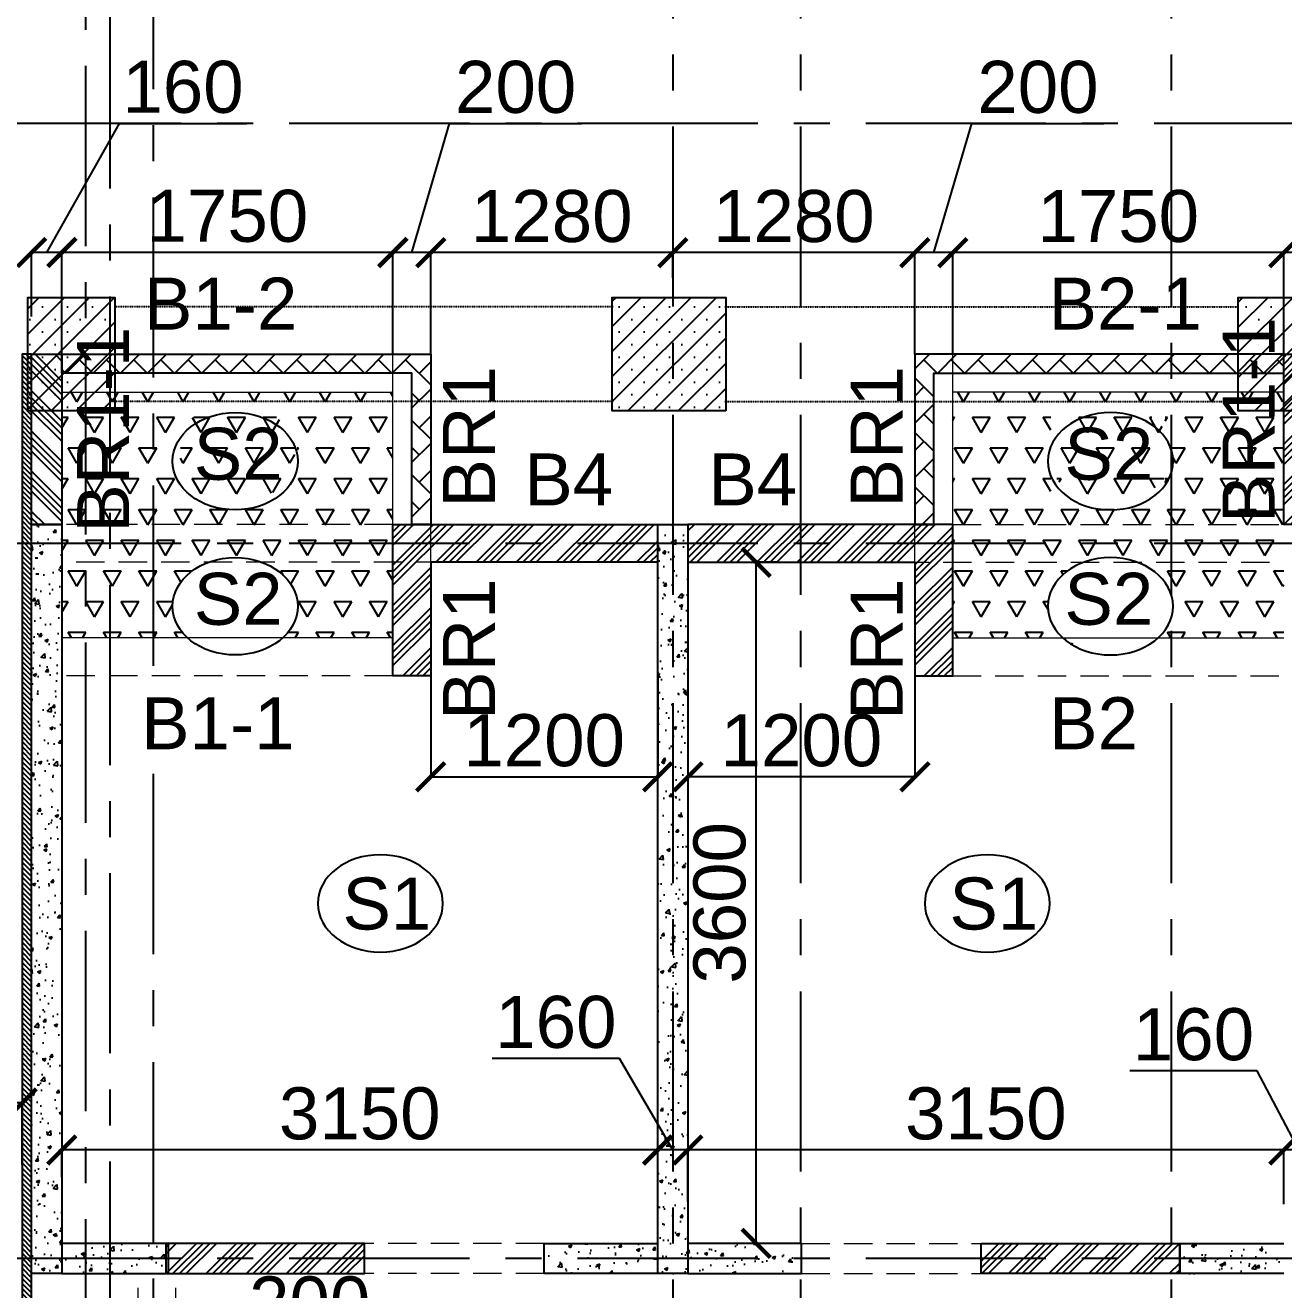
# Model space of a CAD drawing. Header units: inches. Extents: x 278200 to 407749, y -182622 to -96622.
# Drawn here: x 331106 to 337759, y -109990 to -103306 of the extents above; entities that cross this region are included whole.
import ezdxf

# ---------------------------------------------------------------- set-up
doc = ezdxf.new("R2010")
doc.units = ezdxf.units.IN
doc.header["$MEASUREMENT"] = 0
for name, pattern in [('CENTER', [50.8, 31.75, -6.35, 6.35, -6.35]), ('DASHED2', [9.525, 6.35, -3.175]), ('Hidden', [3, 2, -1])]:
    doc.linetypes.add(name, pattern=pattern)
for name, color, linetype in [('160 R.C. WALL HAT', 8, 'Continuous'), ('160 R.C.WALL', 6, 'Continuous'), ('2', 5, 'Continuous'), ('AR-Column', 40, 'Continuous'), ('AR-Hidden', 251, 'DASHED2'), ('BAL. PARAPET WALL', 4, 'Continuous'), ('BEAM TEXT', 4, 'Continuous'), ('DIM', 251, 'Continuous'), ('GRID', 8, 'CENTER'), ('NON S.WALL HATCH', 8, 'Continuous'), ('NON STRUC R.C.WALL', 6, 'Continuous'), ('NON.STRUC.R.C.WALLS', 1, 'Continuous'), ('PARAPET WALL', 4, 'Continuous'), ('SUNKEN', 8, 'Continuous')]:
    doc.layers.add(name, color=color, linetype=linetype)
for name, color, linetype, lineweight in [('BEAMS', 3, 'Continuous', 0), ('SLAB CIR', 1, 'Continuous', 25), ('SLAB TXT', 3, 'Continuous', 0)]:
    doc.layers.add(name, color=color, linetype=linetype, lineweight=lineweight)
doc.styles.add('T200', font='sanss___.ttf', dxfattribs={"height": 275})
doc.styles.add('T300', font='sanss___.ttf', dxfattribs={"height": 350})
doc.dimstyles.new('T 200', dxfattribs={"dimtxt": 275, "dimasz": 150, "dimexe": 1, "dimexo": 0, "dimgap": 50, "dimtad": 1, "dimdec": 0, "dimrnd": 5, "dimdsep": 46, "dimtxsty": 'T200', "dimblk": 'ARCHTICK', "dimcen": 2.5, "dimdle": 1, "dimclrd": 5, "dimclre": 253, "dimclrt": 1, "dimadec": 0, "dimazin": 0, "dimtfac": 1, "dimtdec": 0, "dimtmove": 2, "dimatfit": 3, "dimfxl": 0, "dimarcsym": 0})
pattern_1 = [(60, (2581941.19, -332303.54), (-93.75, 162.379763), [93.75, -93.75]), (120, (2581941.19, -332303.54), (-187.5, 1e-07), [93.75, -93.75]), (0, (2581894.31, -332222.35), (93.75, 162.379763), [93.75, -93.75])]
pattern_2 = [(45, (2626358.34, -227125.94), (-106.066017, 106.066017), []), (45, (2626393.7, -227125.94), (-106.066017, 106.066017), []), (45, (2626429.05, -227125.94), (-106.066017, 106.066017), []), (45, (2626464.41, -227125.94), (-106.066017, 106.066017), [])]
pattern_3 = [(50, (2464819.82, 125850.9), (179.315046, -15.688034), [18.75, -206.25]), (355, (2464819.82, 125850.9), (-34.687833, 188.048033), [15, -165]), (100.451444, (2464834.76, 125849.6), (144.627212, 172.359998), [15.935048, -175.285528]), (46.1842, (2464819.82, 125900.9), (266.810333, -41.37982), [28.125, -309.375]), (96.635635, (2464842.05, 125897.46), (233.665486, 243.52965), [23.902586, -262.92844]), (351.184164, (2464819.82, 125900.9), (233.665486, 243.52965), [22.5, -247.5]), (21, (2464844.82, 125888.4), (149.226763, -100.654723), [18.75, -206.25]), (326, (2464844.82, 125888.4), (60.828833, 181.287511), [15, -165]), (71.451445, (2464857.25, 125880.02), (210.055594, 80.632788), [15.935047, -175.285528]), (37.5, (2464819.816, 125850.906), (3.0399638, 83.2234635), [0, -163, 0, -167.5, 0, -165.625]), (7.5, (2464819.82, 125850.91), (65.7673844, 98.602928), [0, -95.5, 0, -159.25, 0, -63.125]), (327.5, (2464764.066, 125850.906), (133.455609, -5.638718), [0, -62.5, 0, -195, 0, -258.75]), (317.5, (2464739.07, 125850.91), (145.7965423, 25.0262456), [0, -81.25, 0, -129.5, 0, -183.75])]
pattern_4 = [(45, (-132245.64, 75915.45), (-66.29126, 66.29126), []), (45, (-132179.35, 75915.45), (-66.29126, 66.29126), [0, -93.75])]

# ---------------------------------------------------------------- blocks, each defined once
blk = doc.blocks.new('_ARCHTICK')
at = {"color": 0, "linetype": 'ByBlock', "const_width": 0.15}
blk.add_lwpolyline([(-0.5, -0.5), (0.5, 0.5)], dxfattribs=at)
blk = doc.blocks.new('*D11')
at = {"layer": 'Defpoints', "color": 0}
for p in [(330929.3, -109002.9), (330929.3, -109345.9, 14.7), (331089.3, -109331.7, 14.7)]:
    blk.add_point(p, dxfattribs=at)
at = {"layer": 'DIM', "color": 5, "lineweight": -2}
for p, q in [((331009.3, -109002.9), (330733.1, -109603.8)), ((331090.3, -109002.9), (330928.3, -109002.9)), ((330733.1, -109603.8), (330060.8, -109603.8))]:
    blk.add_line(p, q, dxfattribs=at)
at = {"layer": 'DIM', "color": 253, "lineweight": -2}
for p, q in [((330929.3, -109345.9), (330929.3, -109001.9)), ((331089.3, -109331.7), (331089.3, -109001.9))]:
    blk.add_line(p, q, dxfattribs=at)
at = {"layer": 'DIM', "color": 5, "lineweight": -2, "xscale": 150, "yscale": 150, "zscale": 150, "rotation": 180}
blk.add_blockref('_ARCHTICK', (330929.3, -109002.9), dxfattribs=at)
at = {"layer": 'DIM', "color": 5, "lineweight": -2, "xscale": 150, "yscale": 150, "zscale": 150}
blk.add_blockref('_ARCHTICK', (331089.3, -109002.9), dxfattribs=at)
at = {"layer": 'DIM', "color": 1, "insert": (330397, -109412), "char_height": 275, "attachment_point": 5, "style": 'T200'}
blk.add_mtext('160', dxfattribs=at)
blk = doc.blocks.new('*D308')
at = {"layer": 'Defpoints', "color": 0}
for p in [(337759.3, -109251.4), (337759.3, -109538.5, 14.7), (337919.3, -109538.5, 14.7)]:
    blk.add_point(p, dxfattribs=at)
at = {"layer": 'DIM', "color": 5, "lineweight": -2}
for p, q in [((337618.2, -108833), (336946, -108833)), ((337839.3, -109251.4), (337618.2, -108833)), ((337920.3, -109251.4), (337758.3, -109251.4))]:
    blk.add_line(p, q, dxfattribs=at)
at = {"layer": 'DIM', "color": 253, "lineweight": -2}
for p, q in [((337759.3, -109538.5), (337759.3, -109250.4)), ((337919.3, -109538.5), (337919.3, -109250.4))]:
    blk.add_line(p, q, dxfattribs=at)
at = {"layer": 'DIM', "color": 5, "lineweight": -2, "xscale": 150, "yscale": 150, "zscale": 150, "rotation": 180}
blk.add_blockref('_ARCHTICK', (337759.3, -109251.4), dxfattribs=at)
at = {"layer": 'DIM', "color": 5, "lineweight": -2, "xscale": 150, "yscale": 150, "zscale": 150}
blk.add_blockref('_ARCHTICK', (337919.3, -109251.4), dxfattribs=at)
at = {"layer": 'DIM', "color": 1, "insert": (337282.1, -108641.2), "char_height": 275, "attachment_point": 5, "style": 'T200'}
blk.add_mtext('160', dxfattribs=at)
blk = doc.blocks.new('*D309')
at = {"layer": 'Defpoints', "color": 0}
for p in [(334609.3, -109251.4), (334609.3, -109523.6, 14.7), (337759.3, -109538.5, 14.7)]:
    blk.add_point(p, dxfattribs=at)
at = {"layer": 'DIM', "color": 5, "lineweight": -2}
blk.add_line((337760.3, -109251.4), (334608.3, -109251.4), dxfattribs=at)
at = {"layer": 'DIM', "color": 253, "lineweight": -2}
for p, q in [((334609.3, -109523.6), (334609.3, -109250.4)), ((337759.3, -109538.5), (337759.3, -109250.4))]:
    blk.add_line(p, q, dxfattribs=at)
at = {"layer": 'DIM', "color": 5, "lineweight": -2, "xscale": 150, "yscale": 150, "zscale": 150, "rotation": 180}
blk.add_blockref('_ARCHTICK', (334609.3, -109251.4), dxfattribs=at)
at = {"layer": 'DIM', "color": 5, "lineweight": -2, "xscale": 150, "yscale": 150, "zscale": 150}
blk.add_blockref('_ARCHTICK', (337759.3, -109251.4), dxfattribs=at)
at = {"layer": 'DIM', "color": 1, "insert": (336184.3, -109059.5), "char_height": 275, "attachment_point": 5, "style": 'T200'}
blk.add_mtext('3150', dxfattribs=at)
blk = doc.blocks.new('*D310')
at = {"layer": 'Defpoints', "color": 0}
for p in [(334449.3, -109251.4), (334449.3, -109538.6, 14.7), (334609.3, -109523.6, 14.7)]:
    blk.add_point(p, dxfattribs=at)
at = {"layer": 'DIM', "color": 5, "lineweight": -2}
for p, q in [((334247.2, -108767.9), (333575, -108767.9)), ((334529.3, -109251.4), (334247.2, -108767.9)), ((334610.3, -109251.4), (334448.3, -109251.4))]:
    blk.add_line(p, q, dxfattribs=at)
at = {"layer": 'DIM', "color": 253, "lineweight": -2}
for p, q in [((334449.3, -109538.6), (334449.3, -109250.4)), ((334609.3, -109523.6), (334609.3, -109250.4))]:
    blk.add_line(p, q, dxfattribs=at)
at = {"layer": 'DIM', "color": 5, "lineweight": -2, "xscale": 150, "yscale": 150, "zscale": 150, "rotation": 180}
blk.add_blockref('_ARCHTICK', (334449.3, -109251.4), dxfattribs=at)
at = {"layer": 'DIM', "color": 5, "lineweight": -2, "xscale": 150, "yscale": 150, "zscale": 150}
blk.add_blockref('_ARCHTICK', (334609.3, -109251.4), dxfattribs=at)
at = {"layer": 'DIM', "color": 1, "insert": (333911.1, -108576.1), "char_height": 275, "attachment_point": 5, "style": 'T200'}
blk.add_mtext('160', dxfattribs=at)
blk = doc.blocks.new('*D312')
at = {"layer": 'Defpoints', "color": 0}
for p in [(334969.4, -106144.9), (335079.4, -106144.9, 14.7), (335079.4, -109744.9, 14.7)]:
    blk.add_point(p, dxfattribs=at)
at = {"layer": 'DIM', "color": 253, "lineweight": -2}
for p, q in [((335079.4, -106144.9), (334968.4, -106144.9)), ((335079.4, -109744.9), (334968.4, -109744.9))]:
    blk.add_line(p, q, dxfattribs=at)
at = {"layer": 'DIM', "color": 5, "lineweight": -2}
blk.add_line((334969.4, -109745.9), (334969.4, -106143.9), dxfattribs=at)
at = {"layer": 'DIM', "color": 5, "lineweight": -2, "xscale": 150, "yscale": 150, "zscale": 150}
for p, rotation in [((334969.4, -106144.9), 90), ((334969.4, -109744.9), 270)]:
    blk.add_blockref('_ARCHTICK', p, dxfattribs=dict(at, rotation=rotation))
at = {"layer": 'DIM', "color": 1, "insert": (334777.6, -107944.9), "char_height": 275, "attachment_point": 5, "rotation": 90, "style": 'T200'}
blk.add_mtext('3600', dxfattribs=at)
blk = doc.blocks.new('*D431')
at = {"layer": 'Defpoints', "color": 0}
for p in [(331702.3, -110515.5), (331902.3, -110495.3, 14.7), (331702.3, -110596.2, 14.7)]:
    blk.add_point(p, dxfattribs=at)
at = {"layer": 'DIM', "color": 5, "lineweight": -2}
for p, q in [((331802.3, -110515.5), (332260.2, -110250.9)), ((332260.2, -110250.9), (332958.5, -110250.9)), ((331903.3, -110515.5), (331701.3, -110515.5))]:
    blk.add_line(p, q, dxfattribs=at)
at = {"layer": 'DIM', "color": 253, "lineweight": -2}
for p, q in [((331702.3, -110596.2), (331702.3, -110514.5)), ((331902.3, -110495.3), (331902.3, -110516.5))]:
    blk.add_line(p, q, dxfattribs=at)
at = {"layer": 'DIM', "color": 5, "lineweight": -2, "xscale": 150, "yscale": 150, "zscale": 150, "rotation": 180}
blk.add_blockref('_ARCHTICK', (331702.3, -110515.5), dxfattribs=at)
at = {"layer": 'DIM', "color": 5, "lineweight": -2, "xscale": 150, "yscale": 150, "zscale": 150}
blk.add_blockref('_ARCHTICK', (331902.3, -110515.5), dxfattribs=at)
at = {"layer": 'DIM', "color": 1, "insert": (332609.4, -110059.2), "char_height": 275, "attachment_point": 5, "style": 'T200'}
blk.add_mtext('200', dxfattribs=at)
blk = doc.blocks.new('*D460')
at = {"layer": 'Defpoints', "color": 0}
for p in [(337759.3, -104507.8), (337759.3, -105044.9, 14.7), (337919.3, -105044.9, 14.7)]:
    blk.add_point(p, dxfattribs=at)
at = {"layer": 'DIM', "color": 5, "lineweight": -2}
for p, q in [((337839.3, -104507.8), (337900.6, -103825)), ((337900.6, -103825), (338572.9, -103825)), ((337920.3, -104507.8), (337758.3, -104507.8))]:
    blk.add_line(p, q, dxfattribs=at)
at = {"layer": 'DIM', "color": 253, "lineweight": -2}
for p, q in [((337759.3, -105044.9), (337759.3, -104506.8)), ((337919.3, -105044.9), (337919.3, -104506.8))]:
    blk.add_line(p, q, dxfattribs=at)
at = {"layer": 'DIM', "color": 5, "lineweight": -2, "xscale": 150, "yscale": 150, "zscale": 150, "rotation": 180}
blk.add_blockref('_ARCHTICK', (337759.3, -104507.8), dxfattribs=at)
at = {"layer": 'DIM', "color": 5, "lineweight": -2, "xscale": 150, "yscale": 150, "zscale": 150}
blk.add_blockref('_ARCHTICK', (337919.3, -104507.8), dxfattribs=at)
at = {"layer": 'DIM', "color": 1, "insert": (338236.7, -103633.2), "char_height": 275, "attachment_point": 5, "style": 'T200'}
blk.add_mtext('160', dxfattribs=at)
blk = doc.blocks.new('*D461')
at = {"layer": 'Defpoints', "color": 0}
for p in [(336009.3, -104507.8), (336009.3, -105044.9, 14.7), (337759.3, -105044.9, 14.7)]:
    blk.add_point(p, dxfattribs=at)
at = {"layer": 'DIM', "color": 5, "lineweight": -2}
blk.add_line((337760.3, -104507.8), (336008.3, -104507.8), dxfattribs=at)
at = {"layer": 'DIM', "color": 253, "lineweight": -2}
for p, q in [((336009.3, -105044.9), (336009.3, -104506.8)), ((337759.3, -105044.9), (337759.3, -104506.8))]:
    blk.add_line(p, q, dxfattribs=at)
at = {"layer": 'DIM', "color": 5, "lineweight": -2, "xscale": 150, "yscale": 150, "zscale": 150, "rotation": 180}
blk.add_blockref('_ARCHTICK', (336009.3, -104507.8), dxfattribs=at)
at = {"layer": 'DIM', "color": 5, "lineweight": -2, "xscale": 150, "yscale": 150, "zscale": 150}
blk.add_blockref('_ARCHTICK', (337759.3, -104507.8), dxfattribs=at)
at = {"layer": 'DIM', "color": 1, "insert": (336884.3, -104316.1), "char_height": 275, "attachment_point": 5, "style": 'T200'}
blk.add_mtext('1750', dxfattribs=at)
blk = doc.blocks.new('*D462')
at = {"layer": 'Defpoints', "color": 0}
for p in [(335809.3, -104507.8), (335809.3, -105044.9, 14.7), (336009.3, -105044.9, 14.7)]:
    blk.add_point(p, dxfattribs=at)
at = {"layer": 'DIM', "color": 5, "lineweight": -2}
for p, q in [((335909.3, -104507.8), (336110.7, -103825)), ((336110.7, -103825), (336809, -103825)), ((336010.3, -104507.8), (335808.3, -104507.8))]:
    blk.add_line(p, q, dxfattribs=at)
at = {"layer": 'DIM', "color": 253, "lineweight": -2}
for p, q in [((335809.3, -105044.9), (335809.3, -104506.8)), ((336009.3, -105044.9), (336009.3, -104506.8))]:
    blk.add_line(p, q, dxfattribs=at)
at = {"layer": 'DIM', "color": 5, "lineweight": -2, "xscale": 150, "yscale": 150, "zscale": 150, "rotation": 180}
blk.add_blockref('_ARCHTICK', (335809.3, -104507.8), dxfattribs=at)
at = {"layer": 'DIM', "color": 5, "lineweight": -2, "xscale": 150, "yscale": 150, "zscale": 150}
blk.add_blockref('_ARCHTICK', (336009.3, -104507.8), dxfattribs=at)
at = {"layer": 'DIM', "color": 1, "insert": (336459.9, -103633.4), "char_height": 275, "attachment_point": 5, "style": 'T200'}
blk.add_mtext('200', dxfattribs=at)
blk = doc.blocks.new('*D463')
at = {"layer": 'Defpoints', "color": 0}
for p in [(334529.3, -104507.8), (334529.3, -104641.8, 14.7), (335809.3, -105044.9, 14.7)]:
    blk.add_point(p, dxfattribs=at)
at = {"layer": 'DIM', "color": 5, "lineweight": -2}
blk.add_line((335810.3, -104507.8), (334528.3, -104507.8), dxfattribs=at)
at = {"layer": 'DIM', "color": 253, "lineweight": -2}
for p, q in [((334529.3, -104641.8), (334529.3, -104506.8)), ((335809.3, -105044.9), (335809.3, -104506.8))]:
    blk.add_line(p, q, dxfattribs=at)
at = {"layer": 'DIM', "color": 5, "lineweight": -2, "xscale": 150, "yscale": 150, "zscale": 150, "rotation": 180}
blk.add_blockref('_ARCHTICK', (334529.3, -104507.8), dxfattribs=at)
at = {"layer": 'DIM', "color": 5, "lineweight": -2, "xscale": 150, "yscale": 150, "zscale": 150}
blk.add_blockref('_ARCHTICK', (335809.3, -104507.8), dxfattribs=at)
at = {"layer": 'DIM', "color": 1, "insert": (335169.3, -104316.1), "char_height": 275, "attachment_point": 5, "style": 'T200'}
blk.add_mtext('1280', dxfattribs=at)
blk = doc.blocks.new('*D464')
at = {"layer": 'Defpoints', "color": 0}
for p in [(333249.3, -104507.8), (334529.3, -104641.8, 14.7), (333249.3, -105044.9, 14.7)]:
    blk.add_point(p, dxfattribs=at)
at = {"layer": 'DIM', "color": 5, "lineweight": -2}
blk.add_line((334530.3, -104507.8), (333248.3, -104507.8), dxfattribs=at)
at = {"layer": 'DIM', "color": 253, "lineweight": -2}
for p, q in [((333249.3, -105044.9), (333249.3, -104506.8)), ((334529.3, -104641.8), (334529.3, -104506.8))]:
    blk.add_line(p, q, dxfattribs=at)
at = {"layer": 'DIM', "color": 5, "lineweight": -2, "xscale": 150, "yscale": 150, "zscale": 150, "rotation": 180}
blk.add_blockref('_ARCHTICK', (333249.3, -104507.8), dxfattribs=at)
at = {"layer": 'DIM', "color": 5, "lineweight": -2, "xscale": 150, "yscale": 150, "zscale": 150}
blk.add_blockref('_ARCHTICK', (334529.3, -104507.8), dxfattribs=at)
at = {"layer": 'DIM', "color": 1, "insert": (333889.3, -104316.1), "char_height": 275, "attachment_point": 5, "style": 'T200'}
blk.add_mtext('1280', dxfattribs=at)
blk = doc.blocks.new('*D465')
at = {"layer": 'Defpoints', "color": 0}
for p in [(333049.3, -104507.8), (333049.3, -105044.9, 14.7), (333249.3, -105044.9, 14.7)]:
    blk.add_point(p, dxfattribs=at)
at = {"layer": 'DIM', "color": 5, "lineweight": -2}
for p, q in [((333149.3, -104507.8), (333349.1, -103825)), ((333349.1, -103825), (334047.4, -103825)), ((333250.3, -104507.8), (333048.3, -104507.8))]:
    blk.add_line(p, q, dxfattribs=at)
at = {"layer": 'DIM', "color": 253, "lineweight": -2}
for p, q in [((333049.3, -105044.9), (333049.3, -104506.8)), ((333249.3, -105044.9), (333249.3, -104506.8))]:
    blk.add_line(p, q, dxfattribs=at)
at = {"layer": 'DIM', "color": 5, "lineweight": -2, "xscale": 150, "yscale": 150, "zscale": 150, "rotation": 180}
blk.add_blockref('_ARCHTICK', (333049.3, -104507.8), dxfattribs=at)
at = {"layer": 'DIM', "color": 5, "lineweight": -2, "xscale": 150, "yscale": 150, "zscale": 150}
blk.add_blockref('_ARCHTICK', (333249.3, -104507.8), dxfattribs=at)
at = {"layer": 'DIM', "color": 1, "insert": (333698.2, -103633.4), "char_height": 275, "attachment_point": 5, "style": 'T200'}
blk.add_mtext('200', dxfattribs=at)
blk = doc.blocks.new('*D468')
at = {"layer": 'Defpoints', "color": 0}
for p in [(331299.3, -109251.4), (331299.3, -109394.5, 14.7), (334449.3, -109394.5)]:
    blk.add_point(p, dxfattribs=at)
at = {"layer": 'DIM', "color": 5, "lineweight": -2}
blk.add_line((334450.3, -109251.4), (331298.3, -109251.4), dxfattribs=at)
at = {"layer": 'DIM', "color": 253, "lineweight": -2}
for p, q in [((331299.3, -109394.5), (331299.3, -109250.4)), ((334449.3, -109394.5), (334449.3, -109250.4))]:
    blk.add_line(p, q, dxfattribs=at)
at = {"layer": 'DIM', "color": 5, "lineweight": -2, "xscale": 150, "yscale": 150, "zscale": 150, "rotation": 180}
blk.add_blockref('_ARCHTICK', (331299.3, -109251.4), dxfattribs=at)
at = {"layer": 'DIM', "color": 5, "lineweight": -2, "xscale": 150, "yscale": 150, "zscale": 150}
blk.add_blockref('_ARCHTICK', (334449.3, -109251.4), dxfattribs=at)
at = {"layer": 'DIM', "color": 1, "insert": (332874.3, -109059.5), "char_height": 275, "attachment_point": 5, "style": 'T200'}
blk.add_mtext('3150', dxfattribs=at)
blk = doc.blocks.new('*D557')
at = {"layer": 'Defpoints', "color": 0}
for p in [(331299.3, -104506.8), (333049.3, -104699.7), (331299.3, -105044.9, 14.7)]:
    blk.add_point(p, dxfattribs=at)
at = {"layer": 'DIM', "color": 5, "lineweight": -2}
blk.add_line((333050.3, -104506.8), (331298.3, -104506.8), dxfattribs=at)
at = {"layer": 'DIM', "color": 253, "lineweight": -2}
for p, q in [((331299.3, -105044.9), (331299.3, -104505.8)), ((333049.3, -104699.7), (333049.3, -104505.8))]:
    blk.add_line(p, q, dxfattribs=at)
at = {"layer": 'DIM', "color": 5, "lineweight": -2, "xscale": 150, "yscale": 150, "zscale": 150, "rotation": 180}
blk.add_blockref('_ARCHTICK', (331299.3, -104506.8), dxfattribs=at)
at = {"layer": 'DIM', "color": 5, "lineweight": -2, "xscale": 150, "yscale": 150, "zscale": 150}
blk.add_blockref('_ARCHTICK', (333049.3, -104506.8), dxfattribs=at)
at = {"layer": 'DIM', "color": 1, "insert": (332174.3, -104315.1), "char_height": 275, "attachment_point": 5, "style": 'T200'}
blk.add_mtext('1750', dxfattribs=at)
blk = doc.blocks.new('*D558')
at = {"layer": 'Defpoints', "color": 0}
for p in [(331139.3, -104506.8), (331139.3, -104844.9, -14.7), (331299.3, -105044.9, 14.7)]:
    blk.add_point(p, dxfattribs=at)
at = {"layer": 'DIM', "color": 5, "lineweight": -2}
for p, q in [((331219.3, -104506.8), (331603.5, -103825)), ((331603.5, -103825), (332275.7, -103825)), ((331300.3, -104506.8), (331138.3, -104506.8))]:
    blk.add_line(p, q, dxfattribs=at)
at = {"layer": 'DIM', "color": 253, "lineweight": -2}
for p, q in [((331139.3, -104844.9), (331139.3, -104505.8)), ((331299.3, -105044.9), (331299.3, -104505.8))]:
    blk.add_line(p, q, dxfattribs=at)
at = {"layer": 'DIM', "color": 5, "lineweight": -2, "xscale": 150, "yscale": 150, "zscale": 150, "rotation": 180}
blk.add_blockref('_ARCHTICK', (331139.3, -104506.8), dxfattribs=at)
at = {"layer": 'DIM', "color": 5, "lineweight": -2, "xscale": 150, "yscale": 150, "zscale": 150}
blk.add_blockref('_ARCHTICK', (331299.3, -104506.8), dxfattribs=at)
at = {"layer": 'DIM', "color": 1, "insert": (331939.6, -103633.2), "char_height": 275, "attachment_point": 5, "style": 'T200'}
blk.add_mtext('160', dxfattribs=at)
blk = doc.blocks.new('*D792')
at = {"layer": 'Defpoints', "color": 0}
for p in [(333249.3, -106744.9, 14.7), (334449.3, -106744.9, 14.7), (334449.3, -107278.7)]:
    blk.add_point(p, dxfattribs=at)
at = {"layer": 'DIM', "color": 253, "lineweight": -2}
for p, q in [((333249.3, -106744.9), (333249.3, -107279.7)), ((334449.3, -106744.9), (334449.3, -107279.7))]:
    blk.add_line(p, q, dxfattribs=at)
at = {"layer": 'DIM', "color": 5, "lineweight": -2}
blk.add_line((333248.3, -107278.7), (334450.3, -107278.7), dxfattribs=at)
at = {"layer": 'DIM', "color": 5, "lineweight": -2, "xscale": 150, "yscale": 150, "zscale": 150, "rotation": 180}
blk.add_blockref('_ARCHTICK', (333249.3, -107278.7), dxfattribs=at)
at = {"layer": 'DIM', "color": 5, "lineweight": -2, "xscale": 150, "yscale": 150, "zscale": 150}
blk.add_blockref('_ARCHTICK', (334449.3, -107278.7), dxfattribs=at)
at = {"layer": 'DIM', "color": 1, "insert": (333849.3, -107087.1), "char_height": 275, "attachment_point": 5, "style": 'T200'}
blk.add_mtext('1200', dxfattribs=at)
blk = doc.blocks.new('*D793')
at = {"layer": 'Defpoints', "color": 0}
for p in [(334609.3, -106744.9, 14.7), (335809.3, -106744.9, 14.7), (334609.3, -107278.7)]:
    blk.add_point(p, dxfattribs=at)
at = {"layer": 'DIM', "color": 253, "lineweight": -2}
for p, q in [((334609.3, -106744.9), (334609.3, -107279.7)), ((335809.3, -106744.9), (335809.3, -107279.7))]:
    blk.add_line(p, q, dxfattribs=at)
at = {"layer": 'DIM', "color": 5, "lineweight": -2}
blk.add_line((335810.3, -107278.7), (334608.3, -107278.7), dxfattribs=at)
at = {"layer": 'DIM', "color": 5, "lineweight": -2, "xscale": 150, "yscale": 150, "zscale": 150, "rotation": 180}
blk.add_blockref('_ARCHTICK', (334609.3, -107278.7), dxfattribs=at)
at = {"layer": 'DIM', "color": 5, "lineweight": -2, "xscale": 150, "yscale": 150, "zscale": 150}
blk.add_blockref('_ARCHTICK', (335809.3, -107278.7), dxfattribs=at)
at = {"layer": 'DIM', "color": 1, "insert": (335209.3, -107087.1), "char_height": 275, "attachment_point": 5, "style": 'T200'}
blk.add_mtext('1200', dxfattribs=at)
blk = doc.blocks.new('A$C02A55DAE')
at = {"layer": 'NON S.WALL HATCH'}
h = blk.add_hatch(dxfattribs=at)
h.set_pattern_fill('SACNCR', color=256, scale=1000)
h.set_pattern_definition(pattern_4)
h.paths.add_polyline_path([(46318.6, 600), (45858.6, 600), (45858.6, 1200), (46318.6, 1200)])
h = blk.add_hatch(dxfattribs=at)
h.set_pattern_fill('SACNCR', color=256, scale=1000)
h.set_pattern_definition(pattern_4)
h.paths.add_polyline_path([(49548.6, 600), (48948.6, 600), (48948.6, 1200), (49548.6, 1200)])
h = blk.add_hatch(dxfattribs=at)
h.set_pattern_fill('SACNCR', color=256, scale=1000)
h.set_pattern_definition(pattern_4)
h.paths.add_polyline_path([(52858.6, 600), (52258.6, 600), (52258.6, 1200), (52858.6, 1200)])
at = {"layer": 'AR-Column', "color": 4, "elevation": -29.5}
for points in [[(46318.6, 600), (45858.6, 600), (45858.6, 1200), (46318.6, 1200)], [(49548.6, 600), (48948.6, 600), (48948.6, 1200), (49548.6, 1200)], [(52858.6, 600), (52258.6, 600), (52258.6, 1200), (52858.6, 1200)]]:
    blk.add_lwpolyline(points, close=True, dxfattribs=at)
at = {"layer": 'AR-Hidden', "ltscale": 0.009}
for p, q in [((48954.7, 1150, -29.5), (46318.6, 1150, -29.5)), ((49542.5, 1150, -29.5), (52252.5, 1150, -29.5)), ((48954.7, 650, -29.5), (46318.6, 650, -29.5)), ((49542.5, 650, -29.5), (52252.5, 650, -29.5))]:
    blk.add_line(p, q, dxfattribs=at)

msp = doc.modelspace()

# ---------------------------------------------------------------- hatches: boundary and pattern name
at = {"layer": '160 R.C. WALL HAT'}
h = msp.add_hatch(dxfattribs=at)
h.set_pattern_fill('AR-CONC', color=256, scale=25)
h.set_pattern_definition(pattern_3)
h.paths.add_polyline_path([(331139.3, -105944.9), (331299.3, -105944.9), (331299.3, -109904.9), (331139.3, -109904.9)])
h = msp.add_hatch(dxfattribs=at)
h.set_pattern_fill('AR-CONC', color=256, scale=25)
h.set_pattern_definition(pattern_3)
h.paths.add_polyline_path([(334449.3, -105944.9), (334609.3, -105944.9), (334609.3, -109904.9), (334449.3, -109904.9)])
h = msp.add_hatch(dxfattribs=at)
h.set_pattern_fill('AR-CONC', color=256, scale=25)
h.set_pattern_definition(pattern_3)
h.paths.add_polyline_path([(331862.3, -109744.9), (331299.3, -109744.9), (331299.3, -109904.9), (331862.3, -109904.9)])
h = msp.add_hatch(dxfattribs=at)
h.set_pattern_fill('AR-CONC', color=256, scale=25)
h.set_pattern_definition(pattern_3)
h.paths.add_polyline_path([(333849.3, -109904.9), (333849.3, -109744.9), (334449.3, -109744.9), (334449.3, -109904.9)])
h = msp.add_hatch(dxfattribs=at)
h.set_pattern_fill('AR-CONC', color=256, scale=25)
h.set_pattern_definition(pattern_3)
h.paths.add_polyline_path([(335209.3, -109744.9), (335209.3, -109904.9), (334609.3, -109904.9), (334609.3, -109744.9)])
h = msp.add_hatch(dxfattribs=at)
h.set_pattern_fill('AR-CONC', color=256, scale=25)
h.set_pattern_definition(pattern_3)
h.paths.add_polyline_path([(337209.3, -109744.9), (337209.3, -109904.9), (337759.3, -109904.9), (337759.3, -109744.9)])
at = {"layer": '2'}
h = msp.add_hatch(dxfattribs=at)
h.set_pattern_fill('ANSI31', color=1, scale=150, style=0)
h.set_pattern_definition([(135, (369611.67, 13245.27), (13.2582521, 13.2582521), [])])
h.paths.add_polyline_path([(331139.3, -105044.9), (331089.3, -105044.9), (331089.3, -111704.9), (331139.3, -111704.9)])
at = {"layer": 'BAL. PARAPET WALL'}
h = msp.add_hatch(dxfattribs=at)
h.set_pattern_fill('AR-HBONE', color=256, angle=-90, style=0)
h.set_pattern_definition([(315, (827820.63, 2020013.36), (143.684098, -4e-14), [304.8, -101.6]), (45, (827892.47, 2019941.51), (143.684098, -4e-14), [304.8, -101.6])])
h.paths.add_polyline_path([(331299.3, -105144.9), (331299.3, -105044.9), (333249.3, -105044.9), (333249.3, -105944.9), (333149.3, -105944.9), (333149.3, -105144.9)])
h = msp.add_hatch(dxfattribs=at)
h.set_pattern_fill('AR-HBONE', color=256, angle=-90, style=0)
h.set_pattern_definition([(315, (834440.63, 2020013.36), (143.684098, -4e-14), [304.8, -101.6]), (45, (834512.47, 2019941.51), (143.684098, -4e-14), [304.8, -101.6])])
h.paths.add_polyline_path([(337759.3, -105144.9), (337759.3, -105044.9), (335809.3, -105044.9), (335809.3, -105944.9), (335909.3, -105944.9), (335909.3, -105144.9)])
at = {"layer": 'NON STRUC R.C.WALL'}
h = msp.add_hatch(dxfattribs=at)
h.set_pattern_fill('ANSI34', color=1, scale=200)
h.set_pattern_definition([(135, (-1983058.38, -227165.94), (106.066017, 106.066017), []), (135, (-1983093.74, -227165.94), (106.066017, 106.066017), []), (135, (-1983129.09, -227165.94), (106.066017, 106.066017), []), (135, (-1983164.45, -227165.94), (106.066017, 106.066017), [])])
h.paths.add_polyline_path([(331299.3, -105944.9), (331139.3, -105944.9), (331139.3, -105044.9), (331299.3, -105044.9)])
h = msp.add_hatch(dxfattribs=at)
h.set_pattern_fill('ANSI34', color=1, scale=200)
h.set_pattern_definition([(45, (2626358.34, -227165.94), (-106.066017, 106.066017), []), (45, (2626393.7, -227165.94), (-106.066017, 106.066017), []), (45, (2626429.05, -227165.94), (-106.066017, 106.066017), []), (45, (2626464.41, -227165.94), (-106.066017, 106.066017), [])])
h.paths.add_polyline_path([(337919.3, -105944.9), (337759.3, -105944.9), (337759.3, -105044.9), (337919.3, -105044.9)])
h = msp.add_hatch(dxfattribs=at)
h.set_pattern_fill('ANSI34', color=1, scale=200)
h.set_pattern_definition(pattern_2)
h.paths.add_polyline_path([(334449.3, -106144.9), (333249.3, -106144.9), (333249.3, -106744.9), (333049.3, -106744.9), (333049.3, -105944.9), (334449.3, -105944.9)])
h = msp.add_hatch(dxfattribs=at)
h.set_pattern_fill('ANSI34', color=1, scale=200)
h.set_pattern_definition(pattern_2)
h.paths.add_polyline_path([(334609.3, -106144.9), (335809.3, -106144.9), (335809.3, -106744.9), (336009.3, -106744.9), (336009.3, -105944.9), (334609.3, -105944.9)])
h = msp.add_hatch(dxfattribs=at)
h.set_pattern_fill('ANSI34', color=1, scale=200)
h.set_pattern_definition(pattern_2)
h.paths.add_polyline_path([(332899.3, -109744.9), (331849.3, -109744.9), (331849.3, -109904.9), (332899.3, -109904.9)])
h = msp.add_hatch(dxfattribs=at)
h.set_pattern_fill('ANSI34', color=1, scale=200)
h.set_pattern_definition(pattern_2)
h.paths.add_polyline_path([(336159.3, -109744.9), (337209.3, -109744.9), (337209.3, -109904.9), (336159.3, -109904.9)])
at = {"layer": 'SUNKEN'}
h = msp.add_hatch(dxfattribs=at)
h.set_pattern_fill('TRIANG', color=256, scale=500)
h.set_pattern_definition(pattern_1)
edge = h.paths.add_edge_path(flags=16)
edge.add_ellipse((332215.3, -105570.6), major_axis=(-331, 0), ratio=0.77685, start_angle=0, end_angle=360)
h.paths.add_polyline_path([(332530.8, -105788.7), (331925.7, -105788.7), (331925.7, -105357.6), (332530.8, -105357.6)], flags=16)
h.paths.add_polyline_path([(332361.5, -106146.6), (332357, -106144.9), (333049.3, -106144.9), (333049.3, -106544.9), (332410.4, -106544.9), (332417.3, -106581), (332427.5, -106574.6), (332437.5, -106567.9), (332447, -106560.9), (332456.3, -106553.6), (332465.1, -106546), (332473.5, -106538.2), (332481.6, -106530.1), (332489.2, -106521.7), (332496.3, -106513.1), (332503.1, -106504.4), (332509.4, -106495.4), (332515.2, -106486.2), (332520.5, -106476.8), (332525.4, -106467.3), (332529.7, -106457.7), (332533.6, -106447.9), (332537, -106438), (332539.8, -106428.1), (332542.1, -106418), (332544, -106407.9), (332545.3, -106397.7), (332546.1, -106387.5), (332546.3, -106377.3), (332546.1, -106367), (332545.3, -106356.8), (332544, -106346.7), (332542.1, -106336.5), (332539.8, -106326.5), (332537, -106316.5), (332533.6, -106306.6), (332529.7, -106296.8), (332525.4, -106287.2), (332520.5, -106277.7), (332515.2, -106268.3), (332509.4, -106259.2), (332503.1, -106250.2), (332496.3, -106241.4), (332489.2, -106232.8), (332481.6, -106224.5), (332473.5, -106216.4), (332465.1, -106208.5), (332456.3, -106200.9), (332447, -106193.6), (332437.5, -106186.6), (332427.5, -106179.9), (332417.3, -106173.5), (332406.7, -106167.4), (332395.8, -106161.7), (332384.6, -106156.3), (332373.2, -106151.2)])
h.paths.add_polyline_path([(331299.3, -105944.9), (331299.3, -105244.9), (333049.3, -105244.9), (333049.3, -105944.9)])
h.paths.add_polyline_path([(331299.3, -106144.9), (331299.3, -105944.9), (333049.3, -105944.9), (333049.3, -106144.9)])
h.paths.add_polyline_path([(331299.3, -106584.9), (331299.3, -106144.9), (332073.7, -106144.9), (332069.2, -106146.6), (332057.5, -106151.2), (332046, -106156.3), (332034.9, -106161.7), (332024, -106167.4), (332013.4, -106173.5), (332003.1, -106179.9), (331993.2, -106186.6), (331983.6, -106193.6), (331974.4, -106200.9), (331965.6, -106208.5), (331957.1, -106216.4), (331949.1, -106224.5), (331941.5, -106232.8), (331934.3, -106241.4), (331927.6, -106250.2), (331921.3, -106259.2), (331915.5, -106268.3), (331910.2, -106277.7), (331905.3, -106287.2), (331900.9, -106296.8), (331897.1, -106306.6), (331893.7, -106316.5), (331890.9, -106326.5), (331888.5, -106336.5), (331886.7, -106346.7), (331885.4, -106356.8), (331884.6, -106367), (331884.3, -106377.3), (331884.6, -106387.5), (331885.4, -106397.7), (331886.7, -106407.9), (331888.5, -106418), (331890.9, -106428.1), (331893.7, -106438), (331897.1, -106447.9), (331900.9, -106457.7), (331905.3, -106467.3), (331910.2, -106476.8), (331915.5, -106486.2), (331921.3, -106495.4), (331927.6, -106504.4), (331934.3, -106513.1), (331941.5, -106521.7), (331949.1, -106530.1), (331957.1, -106538.2), (331965.6, -106546), (331974.4, -106553.6), (331983.6, -106560.9), (331993.2, -106567.9), (332003.1, -106574.6), (332013.4, -106581), (332020.2, -106544.9), (331299.3, -106544.9)])
h = msp.add_hatch(dxfattribs=at)
h.set_pattern_fill('TRIANG', color=256, scale=500)
h.set_pattern_definition(pattern_1)
h.paths.add_polyline_path([(337759.3, -105244.9), (336009.3, -105244.9), (336009.3, -105944.9), (337759.3, -105944.9)])
edge = h.paths.add_edge_path(flags=16)
edge.add_ellipse((336843.2, -105570.6), major_axis=(331, 0), ratio=0.77685, start_angle=0, end_angle=360, ccw=False)
h.paths.add_polyline_path([(337759.3, -105944.9), (336009.3, -105944.9), (336009.3, -106144.9), (337759.3, -106144.9)])
h.paths.add_polyline_path([(337132.9, -105788.7), (337132.9, -105357.6), (336527.8, -105357.6), (336527.8, -105788.7)], flags=16)
edge = h.paths.add_edge_path()
edge.add_line((337001.1, -106151.2), (337012.5, -106156.3))
edge.add_line((337012.5, -106156.3), (337023.7, -106161.7))
edge.add_line((337023.7, -106161.7), (337034.6, -106167.4))
edge.add_line((337034.6, -106167.4), (337045.2, -106173.5))
edge.add_line((337045.2, -106173.5), (337055.4, -106179.9))
edge.add_line((337055.4, -106179.9), (337065.4, -106186.6))
edge.add_line((337065.4, -106186.6), (337075, -106193.6))
edge.add_line((337075, -106193.6), (337084.2, -106200.9))
edge.add_line((337084.2, -106200.9), (337093, -106208.5))
edge.add_line((337093, -106208.5), (337101.4, -106216.4))
edge.add_line((337101.4, -106216.4), (337109.5, -106224.5))
edge.add_line((337109.5, -106224.5), (337117.1, -106232.8))
edge.add_line((337117.1, -106232.8), (337124.3, -106241.4))
edge.add_line((337124.3, -106241.4), (337131, -106250.2))
edge.add_line((337131, -106250.2), (337137.3, -106259.2))
edge.add_line((337137.3, -106259.2), (337143.1, -106268.3))
edge.add_line((337143.1, -106268.3), (337148.4, -106277.7))
edge.add_line((337148.4, -106277.7), (337153.3, -106287.2))
edge.add_line((337153.3, -106287.2), (337157.6, -106296.8))
edge.add_line((337157.6, -106296.8), (337161.5, -106306.6))
edge.add_line((337161.5, -106306.6), (337164.9, -106316.5))
edge.add_line((337164.9, -106316.5), (337167.7, -106326.5))
edge.add_line((337167.7, -106326.5), (337170.1, -106336.5))
edge.add_line((337170.1, -106336.5), (337171.9, -106346.7))
edge.add_line((337171.9, -106346.7), (337173.2, -106356.8))
edge.add_line((337173.2, -106356.8), (337174, -106367))
edge.add_line((337174, -106367), (337174.2, -106377.3))
edge.add_line((337174.2, -106377.3), (337174, -106387.5))
edge.add_line((337174, -106387.5), (337173.2, -106397.7))
edge.add_line((337173.2, -106397.7), (337171.9, -106407.9))
edge.add_line((337171.9, -106407.9), (337170.1, -106418))
edge.add_line((337170.1, -106418), (337167.7, -106428.1))
edge.add_line((337167.7, -106428.1), (337164.9, -106438))
edge.add_line((337164.9, -106438), (337161.5, -106447.9))
edge.add_line((337161.5, -106447.9), (337157.6, -106457.7))
edge.add_line((337157.6, -106457.7), (337153.3, -106467.3))
edge.add_line((337153.3, -106467.3), (337148.4, -106476.8))
edge.add_line((337148.4, -106476.8), (337143.1, -106486.2))
edge.add_line((337143.1, -106486.2), (337137.3, -106495.4))
edge.add_line((337137.3, -106495.4), (337131, -106504.4))
edge.add_line((337131, -106504.4), (337124.3, -106513.1))
edge.add_line((337124.3, -106513.1), (337117.1, -106521.7))
edge.add_line((337117.1, -106521.7), (337109.5, -106530.1))
edge.add_line((337109.5, -106530.1), (337101.4, -106538.2))
edge.add_line((337101.4, -106538.2), (337093, -106546))
edge.add_line((337093, -106546), (337084.2, -106553.6))
edge.add_line((337084.2, -106553.6), (337075, -106560.9))
edge.add_line((337075, -106560.9), (337065.4, -106567.9))
edge.add_line((337065.4, -106567.9), (337055.4, -106574.6))
edge.add_line((337055.4, -106574.6), (337045.2, -106581))
edge.add_line((337045.2, -106581), (337038.4, -106584.9))
edge.add_line((337038.4, -106544.9), (337759.3, -106544.9))
edge.add_line((337759.3, -106544.9), (337759.3, -106144.9))
edge.add_line((337759.3, -106144.9), (336984.9, -106144.9))
edge.add_line((336984.9, -106144.9), (336989.4, -106146.6))
edge.add_line((336989.4, -106146.6), (337001.1, -106151.2))
edge = h.paths.add_edge_path()
edge.add_line((336697.1, -106146.6), (336701.6, -106144.9))
edge.add_line((336701.6, -106144.9), (335969.3, -106144.9))
edge.add_line((336009.3, -106144.9), (336009.3, -106584.9))
edge.add_line((335969.3, -106544.9), (336648.1, -106544.9))
edge.add_line((336648.1, -106544.9), (336641.3, -106581))
edge.add_line((336641.3, -106581), (336631, -106574.6))
edge.add_line((336631, -106574.6), (336621.1, -106567.9))
edge.add_line((336621.1, -106567.9), (336611.5, -106560.9))
edge.add_line((336611.5, -106560.9), (336602.3, -106553.6))
edge.add_line((336602.3, -106553.6), (336593.5, -106546))
edge.add_line((336593.5, -106546), (336585, -106538.2))
edge.add_line((336585, -106538.2), (336577, -106530.1))
edge.add_line((336577, -106530.1), (336569.4, -106521.7))
edge.add_line((336569.4, -106521.7), (336562.2, -106513.1))
edge.add_line((336562.2, -106513.1), (336555.5, -106504.4))
edge.add_line((336555.5, -106504.4), (336549.2, -106495.4))
edge.add_line((336549.2, -106495.4), (336543.4, -106486.2))
edge.add_line((336543.4, -106486.2), (336538.1, -106476.8))
edge.add_line((336538.1, -106476.8), (336533.2, -106467.3))
edge.add_line((336533.2, -106467.3), (336528.9, -106457.7))
edge.add_line((336528.9, -106457.7), (336525, -106447.9))
edge.add_line((336525, -106447.9), (336521.6, -106438))
edge.add_line((336521.6, -106438), (336518.8, -106428.1))
edge.add_line((336518.8, -106428.1), (336516.4, -106418))
edge.add_line((336516.4, -106418), (336514.6, -106407.9))
edge.add_line((336514.6, -106407.9), (336513.3, -106397.7))
edge.add_line((336513.3, -106397.7), (336512.5, -106387.5))
edge.add_line((336512.5, -106387.5), (336512.2, -106377.3))
edge.add_line((336512.2, -106377.3), (336512.5, -106367))
edge.add_line((336512.5, -106367), (336513.3, -106356.8))
edge.add_line((336513.3, -106356.8), (336514.6, -106346.7))
edge.add_line((336514.6, -106346.7), (336516.4, -106336.5))
edge.add_line((336516.4, -106336.5), (336518.8, -106326.5))
edge.add_line((336518.8, -106326.5), (336521.6, -106316.5))
edge.add_line((336521.6, -106316.5), (336525, -106306.6))
edge.add_line((336525, -106306.6), (336528.9, -106296.8))
edge.add_line((336528.9, -106296.8), (336533.2, -106287.2))
edge.add_line((336533.2, -106287.2), (336538.1, -106277.7))
edge.add_line((336538.1, -106277.7), (336543.4, -106268.3))
edge.add_line((336543.4, -106268.3), (336549.2, -106259.2))
edge.add_line((336549.2, -106259.2), (336555.5, -106250.2))
edge.add_line((336555.5, -106250.2), (336562.2, -106241.4))
edge.add_line((336562.2, -106241.4), (336569.4, -106232.8))
edge.add_line((336569.4, -106232.8), (336577, -106224.5))
edge.add_line((336577, -106224.5), (336585, -106216.4))
edge.add_line((336585, -106216.4), (336593.5, -106208.5))
edge.add_line((336593.5, -106208.5), (336602.3, -106200.9))
edge.add_line((336602.3, -106200.9), (336611.5, -106193.6))
edge.add_line((336611.5, -106193.6), (336621.1, -106186.6))
edge.add_line((336621.1, -106186.6), (336631, -106179.9))
edge.add_line((336631, -106179.9), (336641.3, -106173.5))
edge.add_line((336641.3, -106173.5), (336651.9, -106167.4))
edge.add_line((336651.9, -106167.4), (336662.8, -106161.7))
edge.add_line((336662.8, -106161.7), (336674, -106156.3))
edge.add_line((336674, -106156.3), (336685.4, -106151.2))
edge.add_line((336685.4, -106151.2), (336697.1, -106146.6))

# ---------------------------------------------------------------- linework, layer by layer
at = {"layer": '160 R.C.WALL', "elevation": 14.7}
for points in [[(331299.3, -109904.9), (331139.3, -109904.9), (331139.3, -105944.9), (331299.3, -105944.9)], [(334609.3, -109904.9), (334449.3, -109904.9), (334449.3, -105944.9), (334609.3, -105944.9)], [(331862.3, -109744.9), (331299.3, -109744.9), (331299.3, -109904.9), (331862.3, -109904.9)]]:
    msp.add_lwpolyline(points, close=True, dxfattribs=at)
for points in [[(334449.3, -109904.9), (333849.3, -109904.9), (333849.3, -109744.9), (334449.3, -109744.9)], [(334609.3, -109904.9), (335209.3, -109904.9), (335209.3, -109744.9), (334609.3, -109744.9)], [(337759.3, -109904.9), (337209.3, -109904.9), (337209.3, -109744.9), (337759.3, -109744.9)]]:
    msp.add_lwpolyline(points, dxfattribs=at)
at = {"layer": '2', "color": 1, "elevation": 14.7}
msp.add_lwpolyline([(331139.3, -105044.9), (331089.3, -105044.9), (331089.3, -111704.9), (331139.3, -111704.9)], close=True, dxfattribs=at)
at = {"layer": 'BAL. PARAPET WALL', "elevation": 14.7}
for points in [[(331299.3, -105144.9), (331299.3, -105044.9), (333249.3, -105044.9), (333249.3, -105944.9), (333149.3, -105944.9), (333149.3, -105144.9), (331299.3, -105144.9)], [(337759.3, -105144.9), (337759.3, -105044.9), (335809.3, -105044.9), (335809.3, -105944.9), (335909.3, -105944.9), (335909.3, -105144.9), (337759.3, -105144.9)]]:
    msp.add_lwpolyline(points, dxfattribs=at)
at = {"layer": 'BEAMS', "color": 4, "linetype": 'Continuous', "ltscale": 0.01}
for p, q in [((331299.3, -105044.9, 14.7), (333249.3, -105044.9, 14.7)), ((333049.3, -106744.9, 14.7), (333049.3, -105044.9, 14.7)), ((333249.3, -106744.9, 14.7), (333249.3, -105044.9, 14.7)), ((335809.3, -106744.9, 14.7), (335809.3, -105044.9, 14.7)), ((337759.3, -105044.9, 14.7), (335809.3, -105044.9, 14.7)), ((336009.3, -106744.9, 14.7), (336009.3, -105044.9, 14.7)), ((331299.3, -105244.9, 14.7), (333049.3, -105244.9, 14.7)), ((337759.3, -105244.9, 14.7), (336009.3, -105244.9, 14.7)), ((334449.3, -105944.9, 14.7), (333049.3, -105944.9, 14.7)), ((334609.3, -105944.9, 14.7), (336009.3, -105944.9, 14.7)), ((333049.3, -106544.9, 14.7), (331299.3, -106544.9, 14.7)), ((336009.3, -106544.9, 14.7), (337759.3, -106544.9, 14.7))]:
    msp.add_line(p, q, dxfattribs=at)
at = {"layer": 'BEAMS', "linetype": 'Hidden', "ltscale": 75}
for p, q in [((333049.3, -105944.9, 14.7), (331299.3, -105944.9, 14.7)), ((336009.3, -105944.9, 14.7), (337759.3, -105944.9, 14.7)), ((334449.3, -106144.9, 14.7), (331299.3, -106144.9, 14.7)), ((334609.3, -106144.9, 14.7), (337759.3, -106144.9, 14.7)), ((333049.3, -106744.9, 14.7), (331299.3, -106744.9, 14.7)), ((336009.3, -106744.9, 14.7), (337759.3, -106744.9, 14.7)), ((333849.3, -109744.9, 14.7), (331849.3, -109744.9, 14.7)), ((335209.3, -109744.9, 14.7), (337209.3, -109744.9, 14.7)), ((331702.3, -111704.9, 14.7), (331702.3, -109904.9, 14.7)), ((333849.3, -109904.9, 14.7), (331849.3, -109904.9, 14.7)), ((331902.3, -111704.9, 14.7), (331902.3, -109904.9, 14.7)), ((335209.3, -109904.9, 14.7), (337209.3, -109904.9, 14.7))]:
    msp.add_line(p, q, dxfattribs=at)
at = {"layer": 'GRID', "ltscale": 30}
for p, q in [((331552.1, -98643.9, 29.5), (331552.1, -130305.3, 29.5)), ((331424.3, -98948.8, 14.7), (331424.3, -130305.3, 14.7)), ((334529.3, -99268.8, 14.7), (334529.3, -130305.3, 14.7)), ((335204.3, -99268.8, 14.7), (335204.3, -130305.3, 14.7)), ((337164.3, -99268.8, 14.7), (337164.3, -130305.3, 14.7)), ((331782.1, -99643.5, 14.7), (331782.1, -130305.3, 14.7)), ((366982.1, -103825, 14.7), (280837.7, -103825, 14.7)), ((366982.1, -106044.9, 14.7), (280837.7, -106044.9, 14.7)), ((366982.1, -109824.9, 14.7), (280837.7, -109824.9, 14.7))]:
    msp.add_line(p, q, dxfattribs=at)
at = {"layer": 'NON.STRUC.R.C.WALLS', "elevation": 14.7}
for points in [[(331299.3, -105944.9), (331139.3, -105944.9), (331139.3, -105044.9), (331299.3, -105044.9)], [(337919.3, -105944.9), (337759.3, -105944.9), (337759.3, -105044.9), (337919.3, -105044.9)], [(332899.3, -109744.9), (331849.3, -109744.9), (331849.3, -109904.9), (332899.3, -109904.9)], [(336159.3, -109744.9), (337209.3, -109744.9), (337209.3, -109904.9), (336159.3, -109904.9)]]:
    msp.add_lwpolyline(points, close=True, dxfattribs=at)
for points in [[(334449.3, -106144.9), (333249.3, -106144.9), (333249.3, -106744.9), (333049.3, -106744.9), (333049.3, -105944.9), (334449.3, -105944.9)], [(334609.3, -106144.9), (335809.3, -106144.9), (335809.3, -106744.9), (336009.3, -106744.9), (336009.3, -105944.9), (334609.3, -105944.9)]]:
    msp.add_lwpolyline(points, dxfattribs=at)
at = {"layer": 'PARAPET WALL'}
for p, q in [((333249.3, -106744.9, 14.7), (333049.3, -106744.9, 14.7)), ((335809.3, -106744.9, 14.7), (336009.3, -106744.9, 14.7))]:
    msp.add_line(p, q, dxfattribs=at)
at = {"layer": 'SLAB CIR'}
for centre in [(332215.3, -105610.6, -0.7), (332215.3, -106377.3, -0.7)]:
    msp.add_ellipse(centre, major_axis=(-331, 0), ratio=0.77685, dxfattribs=at)
at = {"layer": 'SLAB CIR', "extrusion": (0, 0, -1)}
for centre in [(336843.2, -105610.6, -0.7), (336843.2, -106377.3, -0.7), (332983.1, -107948, -0.7), (336192.2, -107948, -0.7)]:
    msp.add_ellipse(centre, major_axis=(331, 0), ratio=0.77685, dxfattribs=at)

# ---------------------------------------------------------------- block references
at = {"layer": 'DIM', "color": 1}
msp.add_blockref('A$C02A55DAE', (285260.7, -105944.9, 29.5), dxfattribs=at)

# ---------------------------------------------------------------- texts
at = {"layer": 'BEAM TEXT', "style": 'T300'}
for s, p in [('B1-2', (331733.1, -104914.9)), ('B2-1', (336515.9, -104914.9)), ('B4', (333744.2, -105844.1)), ('B4', (334717.1, -105844.1)), ('B1-1', (331718.1, -107133.1)), ('B2', (336519.2, -107133.1))]:
    msp.add_text(s, height=275, dxfattribs=at).set_placement(p)
for s, p in [('BR1-1', (337710.8, -105937.3)), ('BR1-1', (331654.8, -105988.4)), ('BR1', (333589.2, -105855)), ('BR1', (335744.4, -105855)), ('BR1', (333589.2, -106977.3)), ('BR1', (335744.4, -106977.3))]:
    msp.add_text(s, height=275, rotation=90, dxfattribs=at).set_placement(p)
at = {"layer": 'SLAB TXT', "style": 'T300'}
for s, p in [('S2', (331996.4, -105708.6)), ('S2', (336599.7, -105708.6)), ('S2', (331996.4, -106475.2)), ('S2', (336599.7, -106475.2)), ('S1', (332782.7, -108086)), ('S1', (335991.8, -108086))]:
    msp.add_text(s, height=275, dxfattribs=at).set_placement(p)

# ---------------------------------------------------------------- dimensions: what is measured, and where the dimension line sits
at = {"layer": 'DIM'}
for base, p1, p2, picture, middle in [((331139.3, -104506.8), (331299.3, -105044.9, 14.7), (331139.3, -104844.9, -14.7), '*D558', (331653.5, -103825)), ((333049.3, -104507.8), (333249.3, -105044.9, 14.7), (333049.3, -105044.9, 14.7), '*D465', (333399.1, -103825)), ((335809.3, -104507.8), (336009.3, -105044.9, 14.7), (335809.3, -105044.9, 14.7), '*D462', (336160.7, -103825)), ((337759.3, -104507.8), (337919.3, -105044.9, 14.7), (337759.3, -105044.9, 14.7), '*D460', (337950.6, -103825)), ((334449.3, -109251.4), (334609.3, -109523.6, 14.7), (334449.3, -109538.6, 14.7), '*D310', (334197.2, -108767.9)), ((337759.3, -109251.4), (337919.3, -109538.5, 14.7), (337759.3, -109538.5, 14.7), '*D308', (337568.2, -108833)), ((330929.3, -109002.9), (331089.3, -109331.7, 14.7), (330929.3, -109345.9, 14.7), '*D11', (330683.1, -109603.8)), ((331702.3, -110515.5), (331902.3, -110495.3, 14.7), (331702.3, -110596.2, 14.7), '*D431', (332310.2, -110250.9))]:
    dim = msp.add_linear_dim(base=base, p1=p1, p2=p2, angle=180, dimstyle='T 200', override={"dimtmove": 1}, dxfattribs=at)
    dim.commit()
    dim.dimension.update_dxf_attribs({"geometry": picture, "text_midpoint": middle, "dimtype": 160})
for base, p1, p2, angle, picture, middle in [((331299.3, -104506.8), (333049.3, -104699.7), (331299.3, -105044.9, 14.7), 180, '*D557', (332174.3, -104315.1)), ((333249.3, -104507.8), (334529.3, -104641.8, 14.7), (333249.3, -105044.9, 14.7), 180, '*D464', (333889.3, -104316.1)), ((334529.3, -104507.8), (335809.3, -105044.9, 14.7), (334529.3, -104641.8, 14.7), 180, '*D463', (335169.3, -104316.1)), ((336009.3, -104507.8), (337759.3, -105044.9, 14.7), (336009.3, -105044.9, 14.7), 180, '*D461', (336884.3, -104316.1)), ((334969.4, -106144.9), (335079.4, -109744.9, 14.7), (335079.4, -106144.9, 14.7), 90, '*D312', (334777.6, -107944.9)), ((331299.3, -109251.4), (334449.3, -109394.5), (331299.3, -109394.5, 14.7), 180, '*D468', (332874.3, -109059.5)), ((334609.3, -109251.4), (337759.3, -109538.5, 14.7), (334609.3, -109523.6, 14.7), 180, '*D309', (336184.3, -109059.5))]:
    dim = msp.add_linear_dim(base=base, p1=p1, p2=p2, angle=angle, dimstyle='T 200', dxfattribs=at)
    dim.commit()
    dim.dimension.update_dxf_attribs({"geometry": picture, "text_midpoint": middle})
for base, p1, p2, angle, picture, middle in [((334449.3, -107278.7), (333249.3, -106744.9, 14.7), (334449.3, -106744.9, 14.7), 0, '*D792', (333849.3, -107087.1)), ((334609.3, -107278.7), (335809.3, -106744.9, 14.7), (334609.3, -106744.9, 14.7), 180, '*D793', (335209.3, -107087.1))]:
    dim = msp.add_linear_dim(base=base, p1=p1, p2=p2, angle=angle, dimstyle='T 200', override={"dimfxl": 5000, "dimarcsym": 2}, dxfattribs=at)
    dim.commit()
    dim.dimension.update_dxf_attribs({"geometry": picture, "text_midpoint": middle})

doc.saveas('drawing.dxf')
